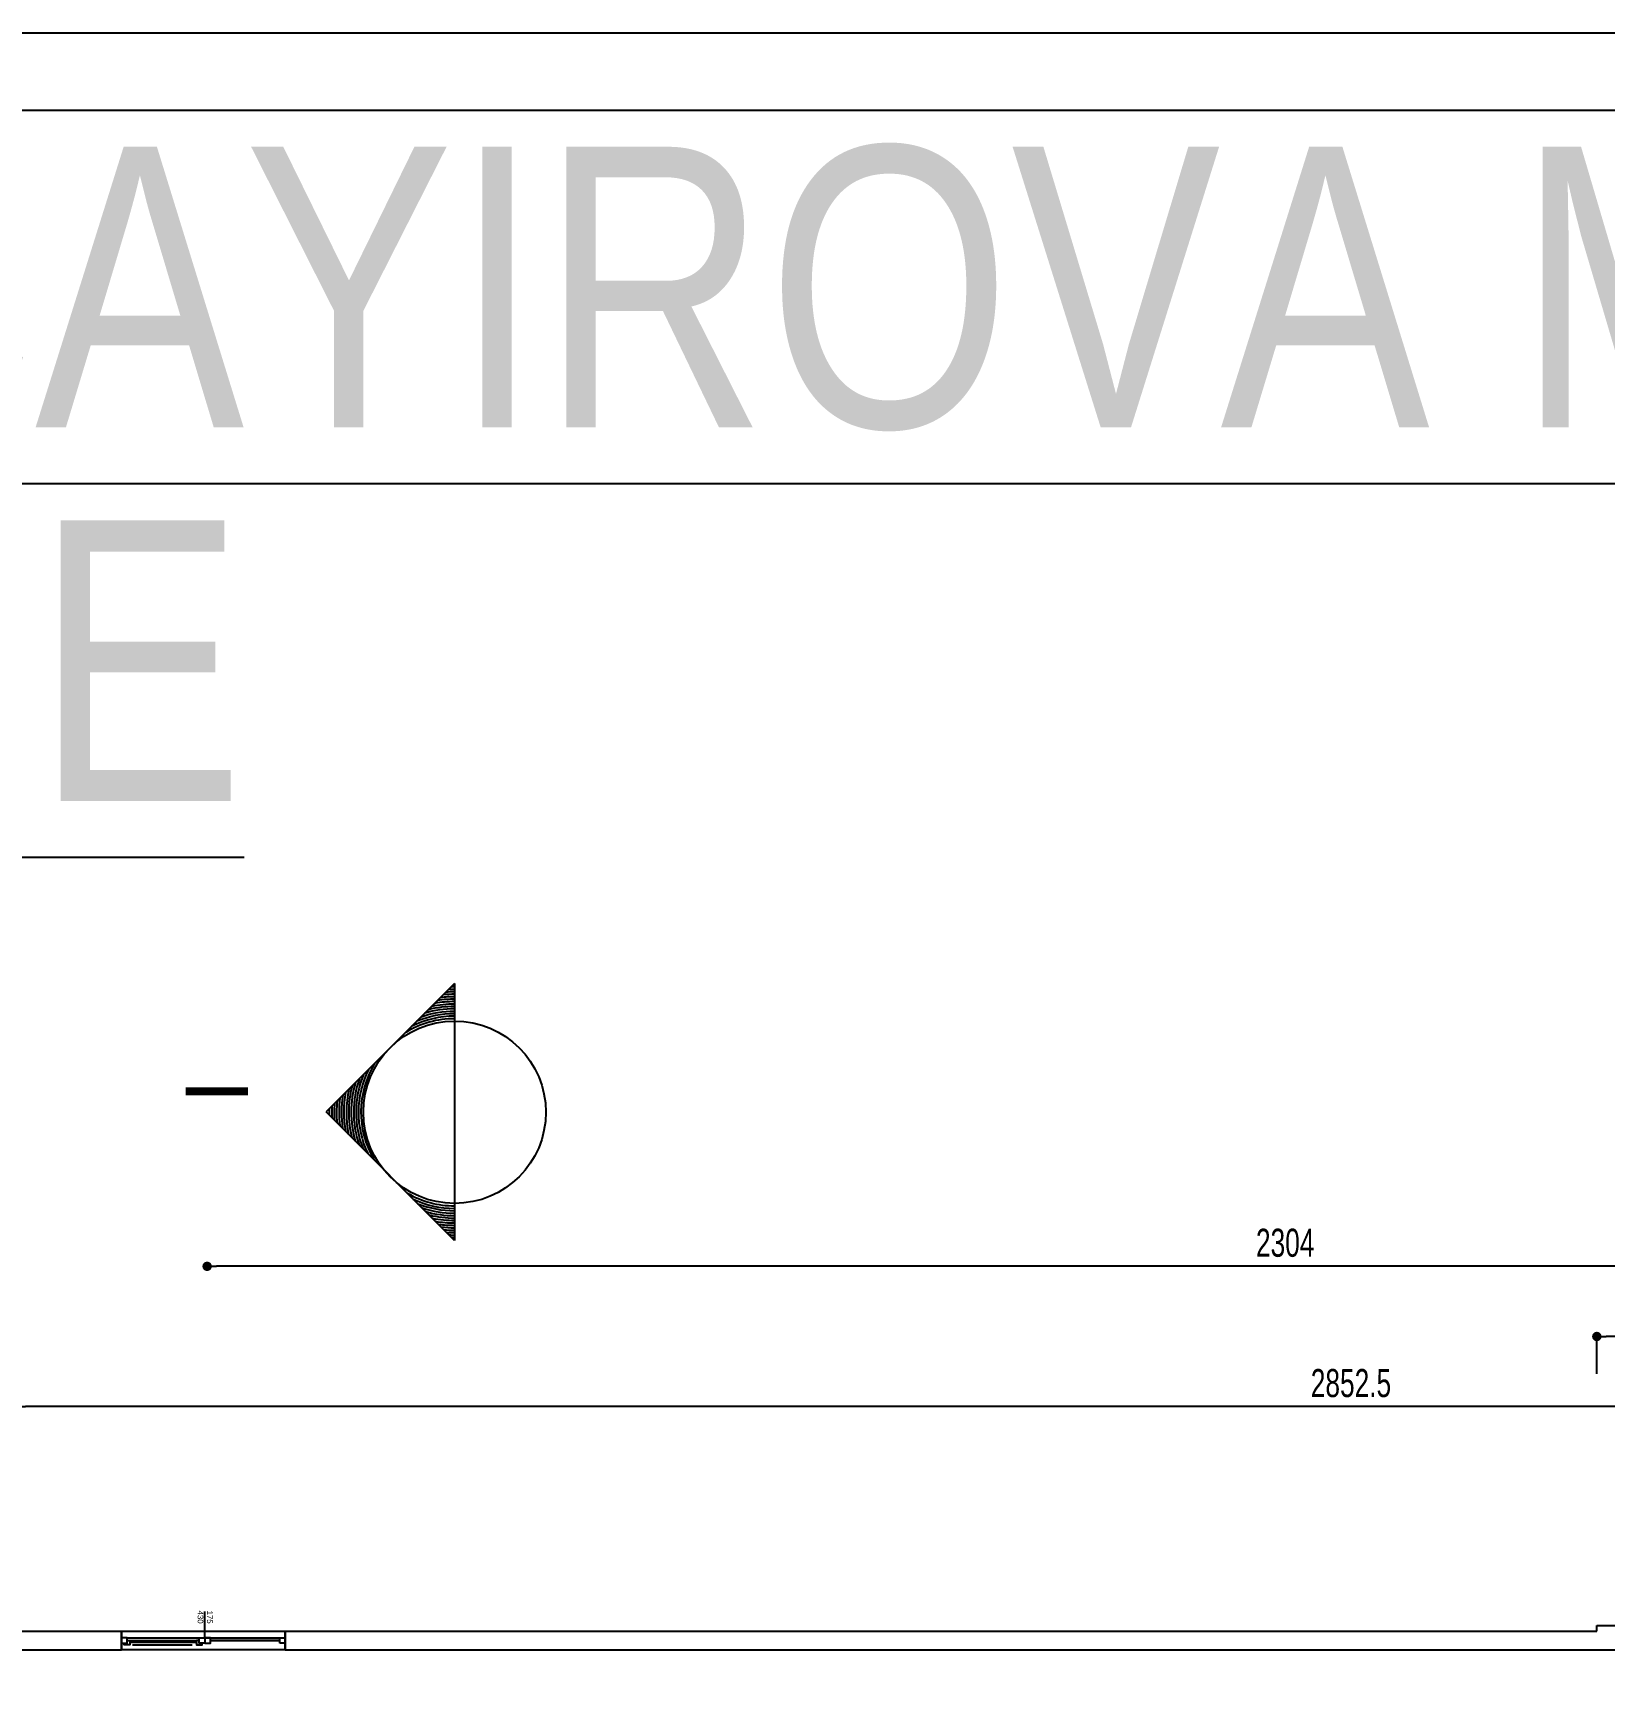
# Model space of a CAD drawing. Header units: millimetres. Extents: x 322668 to 332469, y 13187 to 20117.
# Drawn here: x 324549 to 326227, y 18354 to 20117 of the extents above; entities that cross this region are included whole.
import ezdxf
from ezdxf.enums import TextEntityAlignment as Align

# ---------------------------------------------------------------- set-up
doc = ezdxf.new("R2010")
doc.units = ezdxf.units.MM
doc.header["$LTSCALE"] = 50
doc.header["$MEASUREMENT"] = 0
doc.header["$PDMODE"] = 3
doc.header["$PDSIZE"] = -0.5
doc.linetypes.add('DUZ', pattern=[0])
doc.layers.get('0').update_dxf_attribs({"linetype": 'CONTINUOUS'})
doc.layers.get('DEFPOINTS').update_dxf_attribs({"linetype": 'CONTINUOUS'})
for name, color, linetype in [('alüminyum', 30, 'CONTINUOUS'), ('ANTET', 6, 'DUZ'), ('BA_text_material', 12, 'CONTINUOUS'), ('CAM-PL', 142, 'CONTINUOUS'), ('KES-DAIRE', 7, 'CONTINUOUS'), ('MIM_DOSEME', 7, 'CONTINUOUS'), ('MIM_DUVAR', 4, 'CONTINUOUS'), ('MIM_OLCU-DIS', 1, 'CONTINUOUS'), ('TEXT1', 1, 'CONTINUOUS')]:
    doc.layers.add(name, color=color, linetype=linetype)
doc.styles.add('OLCU', font='TSIMPLEX.SHX', dxfattribs={"width": 0.7})
doc.styles.get("Standard").update_dxf_attribs({"font": 'arial.ttf', "height": 30})
doc.styles.add('text2', font='arial.ttf', dxfattribs={"width": 0.8})
doc.styles.add('TWSIMPLX', font='twsimplx.shx', dxfattribs={"width": 0.7})
doc.dimstyles.new('200-OLCU-DIŞ', dxfattribs={"dimtxt": 30, "dimasz": 10, "dimexe": 0, "dimexo": 0, "dimgap": 10, "dimtad": 1, "dimdec": 1, "dimdsep": 46, "dimtxsty": 'OLCU', "dimblk1": 'DOT', "dimblk2": 'DOT', "dimsah": 1, "dimcen": 0, "dimclrd": 7, "dimclre": 7, "dimclrt": 4, "dimadec": 0, "dimazin": 0, "dimtfac": 1, "dimtdec": 1, "dimtix": 1, "dimtmove": 2, "dimatfit": 3, "dimldrblk": 'DOT', "dimfxl": 0, "dimtolj": 1, "dimarcsym": 0})

# ---------------------------------------------------------------- blocks, each defined once
blk = doc.blocks.new('_DOT')
at = {"color": 0, "linetype": 'ByBlock'}
blk.add_line((-0.5, 0), (-1, 0), dxfattribs=at)
at = {"color": 0, "linetype": 'ByBlock', "const_width": 0.5}
blk.add_lwpolyline([(-0.25, 0, 1), (0.25, 0, 1)], format="xyb", close=True, dxfattribs=at)
blk = doc.blocks.new('*D241')
at = {"layer": 'DEFPOINTS', "color": 0}
for p in [(324530.6, 18648), (327383.1, 18544, -1682.5), (324530.6, 18408, -758.8)]:
    blk.add_point(p, dxfattribs=at)
at = {"layer": 'MIM_OLCU-DIS', "color": 7, "lineweight": -2}
for p, q in [((324530.6, 18635.9), (324530.6, 18648)), ((327373.1, 18648), (324540.6, 18648)), ((327383.1, 18645.5), (327383.1, 18648))]:
    blk.add_line(p, q, dxfattribs=at)
at = {"layer": 'MIM_OLCU-DIS', "color": 7, "lineweight": -2, "xscale": 10, "yscale": 10, "zscale": 10, "rotation": 180}
blk.add_blockref('_DOT', (324530.6, 18648), dxfattribs=at)
at = {"layer": 'MIM_OLCU-DIS', "color": 7, "lineweight": -2, "xscale": 10, "yscale": 10, "zscale": 10}
blk.add_blockref('_DOT', (327383.1, 18648), dxfattribs=at)
at = {"layer": 'MIM_OLCU-DIS', "color": 4, "insert": (325956.9, 18673), "char_height": 30, "attachment_point": 5, "style": 'OLCU'}
blk.add_mtext('\\A1;2852.5', dxfattribs=at)
blk = doc.blocks.new('*D248')
at = {"layer": 'DEFPOINTS', "color": 0}
for p in [(326219.6, 18723), (327283.1, 18544, -1682.5), (326219.6, 18414)]:
    blk.add_point(p, dxfattribs=at)
at = {"layer": 'MIM_OLCU-DIS', "color": 7, "lineweight": -2}
for p, q in [((326219.6, 18683), (326219.6, 18723)), ((327273.1, 18723), (326229.6, 18723)), ((327283.1, 18718.7), (327283.1, 18723))]:
    blk.add_line(p, q, dxfattribs=at)
at = {"layer": 'MIM_OLCU-DIS', "color": 7, "lineweight": -2, "xscale": 10, "yscale": 10, "zscale": 10, "rotation": 180}
blk.add_blockref('_DOT', (326219.6, 18723), dxfattribs=at)
at = {"layer": 'MIM_OLCU-DIS', "color": 7, "lineweight": -2, "xscale": 10, "yscale": 10, "zscale": 10}
blk.add_blockref('_DOT', (327283.1, 18723), dxfattribs=at)
at = {"layer": 'MIM_OLCU-DIS', "color": 4, "insert": (326751.4, 18748), "char_height": 30, "attachment_point": 5, "style": 'OLCU'}
blk.add_mtext('\\A1;1063.5', dxfattribs=at)
blk = doc.blocks.new('*D253')
at = {"layer": 'DEFPOINTS', "color": 0}
for p in [(324734.6, 18815.8, -1633.8), (324734.6, 18798), (327038.6, 18798, -1682.5)]:
    blk.add_point(p, dxfattribs=at)
at = {"layer": 'MIM_OLCU-DIS', "color": 7, "lineweight": -2}
for p, q in [((324734.6, 18798.4), (324734.6, 18798)), ((327028.6, 18798), (324744.6, 18798))]:
    blk.add_line(p, q, dxfattribs=at)
at = {"layer": 'MIM_OLCU-DIS', "color": 7, "lineweight": -2, "xscale": 10, "yscale": 10, "zscale": 10, "rotation": 180}
blk.add_blockref('_DOT', (324734.6, 18798), dxfattribs=at)
at = {"layer": 'MIM_OLCU-DIS', "color": 7, "lineweight": -2, "xscale": 10, "yscale": 10, "zscale": 10}
blk.add_blockref('_DOT', (327038.6, 18798), dxfattribs=at)
at = {"layer": 'MIM_OLCU-DIS', "color": 4, "insert": (325886.6, 18823), "char_height": 30, "attachment_point": 5, "style": 'OLCU'}
blk.add_mtext('\\A1;2304', dxfattribs=at)
blk = doc.blocks.new('KESGORNOTS')
at = {"layer": 'KES-DAIRE', "linetype": 'Continuous'}
for p, q in [((-0.267, 0), (1.563, 0)), ((-0.267, 0), (0.648, -0.915)), ((1.563, 0), (0.648, -0.915))]:
    blk.add_line(p, q, dxfattribs=at)
blk.add_circle((0.65, 0), 0.65, dxfattribs=at)
for radius, start, end in [(0.893, 180, 181.5979), (0.875, 180, 182.8112), (0.858, 180, 184.1045), (0.841, 180, 185.4879), (0.823, 180, 186.9741), (0.806, 180, 188.5786), (0.789, 180, 190.3215), (0.771, 180, 192.2287), (0.754, 180, 194.3354), (0.737, 180, 196.6914), (0.719, 180, 199.372), (0.702, 180, 202.5006), (0.685, 180, 206.3112), (0.667, 180, 211.3796), (0.667, 329.7331, 0), (0.685, 334.5007, 0), (0.702, 338.167, 0), (0.719, 341.2064, 0), (0.737, 343.8248, 0), (0.754, 346.1343, 0), (0.771, 348.2043, 0), (0.789, 350.0817, 0), (0.806, 351.7997, 0), (0.823, 353.383, 0), (0.841, 354.8509, 0), (0.858, 356.2182, 0), (0.875, 357.4972, 0), (0.893, 358.6978, 0), (0.667, 238.6204, 300.2669), (0.685, 243.6888, 295.4993), (0.702, 247.4994, 291.833), (0.719, 250.628, 288.7936), (0.737, 253.3086, 286.1752), (0.754, 255.6646, 283.8657), (0.771, 257.7713, 281.7957), (0.789, 259.6785, 279.9183), (0.806, 261.4214, 278.2003), (0.823, 263.0259, 276.617), (0.841, 264.5121, 275.1491), (0.858, 265.8955, 273.7818), (0.875, 267.1888, 272.5028), (0.893, 268.4021, 271.3022)]:
    blk.add_arc((0.65, 0), radius, start, end, dxfattribs=at)
at = {"layer": 'KES-DAIRE', "linetype": 'Continuous', "style": 'TWSIMPLX', "text_generation_flag": 6, "width": 0.7}
blk.add_attdef('REFPAFTA', text='', height=0.25, rotation=180, dxfattribs=at).set_placement((0.648, -0.365), align=Align.CENTER)

msp = doc.modelspace()

# ---------------------------------------------------------------- linework, layer by layer
at = {"layer": 'alüminyum'}
for p, q in [((324649.12, 18400.96), (324812.12, 18400.96)), ((324652.12, 18397.96), (324723.12, 18397.96)), ((324654.83, 18393.46), (324718.53, 18393.46)), ((324812.12, 18398.46), (324811.12, 18398.46)), ((324811.12, 18398.46), (324811.12, 18397.46)), ((324812.12, 18398.46), (324811.12, 18398.46)), ((324811.12, 18398.46), (324811.12, 18397.46)), ((324811.12, 18397.46), (324812.12, 18397.46)), ((324811.12, 18397.46), (324812.12, 18397.46)), ((324812.12, 18394.96), (324812.12, 18400.96)), ((324812.12, 18400.96), (324818.12, 18400.96)), ((324812.12, 18394.96), (324812.12, 18400.96)), ((324812.12, 18400.96), (324818.12, 18400.96)), ((324812.12, 18397.46), (324812.12, 18398.46)), ((324812.12, 18397.46), (324812.12, 18398.46)), ((324818.12, 18394.96), (324812.12, 18394.96)), ((324818.12, 18394.96), (324812.12, 18394.96)), ((324818.12, 18400.96), (324818.12, 18394.96)), ((324818.12, 18400.96), (324818.12, 18394.96))]:
    msp.add_line(p, q, dxfattribs=at)
at = {"layer": 'alüminyum', "elevation": -1682.5}
for points in [[(324643.12, 18394.96), (324649.12, 18394.96), (324649.12, 18400.96), (324643.12, 18400.96)], [(324643.12, 18394.96), (324649.12, 18394.96), (324649.12, 18400.96), (324643.12, 18400.96)], [(324732.12, 18394.96), (324726.12, 18394.96), (324726.12, 18400.96), (324732.12, 18400.96)], [(324732.12, 18394.96), (324726.12, 18394.96), (324726.12, 18400.96), (324732.12, 18400.96)], [(324732.12, 18394.96), (324738.12, 18394.96), (324738.12, 18400.96), (324732.12, 18400.96)], [(324732.12, 18394.96), (324738.12, 18394.96), (324738.12, 18400.96), (324732.12, 18400.96)], [(324738.12, 18397.46), (324738.12, 18398.46), (324739.12, 18398.46), (324739.12, 18397.46)]]:
    msp.add_lwpolyline(points, close=True, dxfattribs=at)
at = {"layer": 'alüminyum'}
for points in [[(324649.12, 18394.96), (324649.12, 18397.96), (324652.12, 18397.96), (324652.12, 18396.96), (324653.12, 18396.96), (324653.12, 18395.96), (324652.12, 18395.96), (324652.12, 18393.46), (324646.12, 18393.46), (324646.12, 18394.96), (324649.12, 18394.96)], [(324726.12, 18394.96), (324726.12, 18397.96), (324723.12, 18397.96), (324723.12, 18396.96), (324722.12, 18396.96), (324722.12, 18395.96), (324723.12, 18395.96), (324723.12, 18393.46), (324729.12, 18393.46), (324729.12, 18394.96), (324726.12, 18394.96)]]:
    msp.add_lwpolyline(points, dxfattribs=at)
at = {"layer": 'ANTET'}
msp.add_lwpolyline([(322668.1, 13186.53), (322668.1, 20116.53), (332469.1, 20116.53), (332469.1, 13186.53)], close=True, dxfattribs=at)
at = {"layer": 'ANTET', "color": 171}
msp.add_lwpolyline([(322750.6, 13269.03), (322750.6, 20034.03), (332386.6, 20034.03), (332386.6, 13269.03)], close=True, dxfattribs=at)
at = {"layer": 'CAM-PL'}
for p, q in [((324739.12, 18397.46), (324739.12, 18398.46)), ((324739.12, 18398.46), (324811.12, 18398.46)), ((324811.12, 18397.46), (324739.12, 18397.46)), ((324811.12, 18398.46), (324811.12, 18397.46))]:
    msp.add_line(p, q, dxfattribs=at)
at = {"layer": 'CAM-PL', "elevation": -1682.5}
msp.add_lwpolyline([(324722.12, 18396.96), (324722.12, 18395.96), (324653.12, 18395.96), (324653.12, 18396.96)], close=True, dxfattribs=at)
at = {"layer": 'MIM_DOSEME'}
msp.add_lwpolyline([(324643.12, 18407.96), (324818.12, 18407.96), (324818.12, 18387.96), (324643.12, 18387.96)], close=True, dxfattribs=at)
at = {"layer": 'MIM_DUVAR', "color": 22}
for p, q in [((324530.62, 18407.96), (324643.12, 18407.96)), ((324818.12, 18407.96), (326219.62, 18407.96)), ((326219.62, 18413.96), (327383.09, 18413.96)), ((324530.62, 18387.96), (324643.12, 18387.96)), ((324818.12, 18387.96), (327168.62, 18387.96))]:
    msp.add_line(p, q, dxfattribs=at)
at = {"layer": 'MIM_DUVAR'}
for p, q in [((324643.12, 18407.96), (324643.12, 18387.96)), ((324643.12, 18387.96), (324643.12, 18407.96)), ((324818.12, 18387.96), (324818.12, 18407.96, -758.78)), ((324818.12, 18387.96), (324818.12, 18407.96, -758.78)), ((326219.62, 18407.96), (326219.62, 18413.96))]:
    msp.add_line(p, q, dxfattribs=at)
at = {"layer": 'TEXT1'}
msp.add_line((324732.12, 18400.96, -1682.5), (324732.12, 18428.94, -1682.5), dxfattribs=at)

# ---------------------------------------------------------------- block references
at = {"xscale": 150, "yscale": 150, "zscale": 150, "rotation": 270}
msp.add_blockref('KESGORNOTS', (324999.04, 19060.21, 67.5), dxfattribs=at)

# ---------------------------------------------------------------- texts
at = {"layer": 'BA_text_material', "style": 'text2', "width": 0.8}
for s, p in [('%%UARÇELİK/ÇAYIROVA MUTFAK YERLEŞİM PLANI. ', (322780.82, 19694.89)), ('%%USON PROJE', (322836.95, 19295.39))]:
    msp.add_text(s, height=300, dxfattribs=at).set_placement(p)
at = {"layer": 'MIM_DUVAR', "insert": (324778.33, 18998.11, 2243.33), "char_height": 66.67, "attachment_point": 1, "rotation": 270}
msp.add_mtext_dynamic_manual_height_columns('I', width=71.9442, gutter_width=200, heights=[0], dxfattribs=at)
at = {"layer": 'TEXT1', "insert": (324740.43, 18430, -1682.5), "char_height": 6, "attachment_point": 1, "rotation": 270}
msp.add_mtext_dynamic_manual_height_columns('175\\P430', width=18.3646, gutter_width=300, heights=[19.96], dxfattribs=at)

# ---------------------------------------------------------------- dimensions: what is measured, and where the dimension line sits
at = {"layer": 'MIM_OLCU-DIS'}
for base, p1, p2, picture, middle in [((324734.62, 18797.96), (327038.62, 18797.96, -1682.5), (324734.62, 18815.78, -1633.83), '*D253', (325886.62, 18822.96)), ((326219.62, 18722.96), (327283.09, 18543.96, -1682.5), (326219.62, 18413.96), '*D248', (326751.35, 18747.96)), ((324530.62, 18647.96), (327383.09, 18543.96, -1682.5), (324530.62, 18407.96, -758.78), '*D241', (325956.85, 18672.96))]:
    dim = msp.add_linear_dim(base=base, p1=p1, p2=p2, dimstyle='200-OLCU-DIŞ', dxfattribs=at)
    dim.commit()
    dim.dimension.update_dxf_attribs({"geometry": picture, "text_midpoint": middle})

doc.saveas('drawing.dxf')
